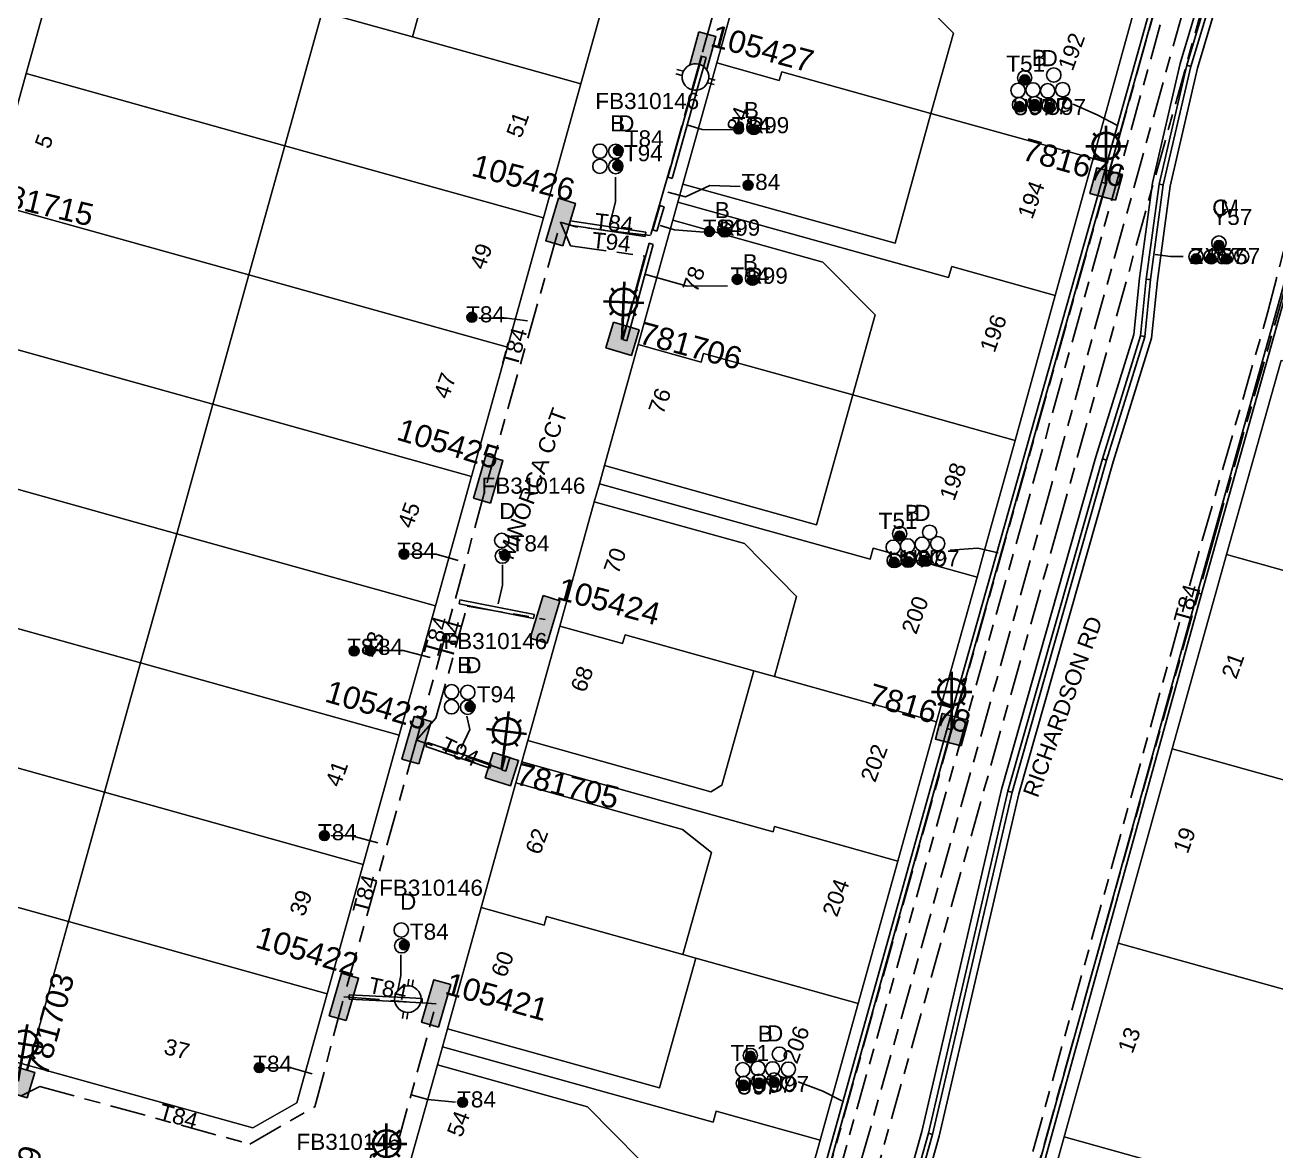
# Model space of a CAD drawing. Header units: metres. Extents: x 289087 to 291245, y 6227587 to 6229773.
# Drawn here: x 290553.4 to 290693.1, y 6228404.5 to 6228530.3 of the extents above; entities that cross this region are included whole.
import ezdxf
from ezdxf.enums import TextEntityAlignment as Align

# ---------------------------------------------------------------- set-up
doc = ezdxf.new("R2010")
doc.units = ezdxf.units.M
doc.linetypes.add('Cable Exist UG', pattern=[8.2, 4, -1.2, 1.8, -1.2])
for name, color, linetype in [('_User Ducts Config', 7, 'Continuous'), ('Duct_SP_EXT', 7, 'Continuous'), ('Equip_LV_EXT', 7, 'Continuous'), ('Equip_SP_SL_EXT', 7, 'Continuous'), ('Mains_HV_EXT', 7, 'Continuous'), ('Mains_LV_EXT', 7, 'Continuous'), ('Mains_LV_SL_EXT', 7, 'Continuous'), ('SupportsUG_SP_LV_EXT', 7, 'Continuous'), ('SupportsUG_SP_LV_SL_EXT', 7, 'Continuous')]:
    doc.layers.add(name, color=color, linetype=linetype)
doc.layers.add('Cadastre Land Parcels_SP_EXT', color=9, linetype='Continuous', lineweight=5)
doc.layers.add('Cadastre Roads_SP_EXT', color=9, linetype='Continuous', lineweight=5)
doc.styles.add('COLUMN_LABEL', font='arial.ttf')
doc.styles.add('iecARIAL', font='arial.ttf', dxfattribs={"height": 2})
doc.styles.add('POLE_LABEL', font='arial.ttf')
doc.styles.get("Standard").update_dxf_attribs({"font": 'arial.ttf'})
doc.linetypes.add('Cable E UG', pattern='A,6,-0.5,["E",Standard,S=1.7,R=0,X=0.5,Y=-1],-2.9', length=9.4)
doc.linetypes.add('Cable P UG', pattern='A,6,-0.5,["P",Standard,S=1.7,R=0,X=0.5,Y=-1],-2.9', length=9.4)

# ---------------------------------------------------------------- blocks, each defined once
blk = doc.blocks.new('COLUMN_EXT')
blk.add_hatch(color=256).paths.add_polyline_path([(-1.49, 1.48), (-1.49, -1.49), (1.48, -1.49), (1.48, 1.48)])
blk.add_lwpolyline([(-1.49, -1.49), (1.48, -1.49), (1.48, 1.48), (-1.49, 1.48)], close=True)
for tag, height, style, flags, p in [('ASSET_NUM', 2.5, 'COLUMN_LABEL', 8, (2, 2)), ('STRUCTURE_PLANT_NUMBER', 0.2, 'POLE_LABEL', 9, (1.81, 0.03)), ('STREET_CODE', 0.2, 'COLUMN_LABEL', 9, (1.81, -0.2))]:
    blk.add_attdef(tag, text='', height=height, dxfattribs=dict(style=style, flags=flags)).set_placement(p, align=Align.MIDDLE_LEFT)
at = {"flags": 9}
for tag, p in [('COLUMN_TYPE', (1.81, -0.4)), ('OWNED_BY', (1.81, -0.6)), ('STATE', (1.81, -0.8)), ('USAGE', (1.81, -1)), ('LEGEND', (1.81, -1.2)), ('LOCATION', (1.81, -1.4)), ('STREETNAME', (1.81, -1.6)), ('SUBURB', (1.81, -1.8)), ('NOTES', (1.81, -2))]:
    blk.add_attdef(tag, text='', height=0.2, dxfattribs=at).set_placement(p, align=Align.MIDDLE_LEFT)
at = {"flags": 1}
blk.add_attdef('Z', (1.81, -2.35), '', height=0.2, dxfattribs=at)
blk = doc.blocks.new('PILLAR_EXT')
blk.add_hatch(color=256).paths.add_polyline_path([(-2.475, 0.99), (-2.475, -0.99), (2.475, -0.99), (2.475, 0.99)])
blk.add_lwpolyline([(-2.475, -0.99), (2.475, -0.99), (2.475, 0.99), (-2.475, 0.99)], close=True)
at = {"style": 'iecARIAL', "flags": 8}
blk.add_attdef('ASSET_NUM', (1.5, 3.5), '', height=2.5, dxfattribs=at)
for tag, p, flags in [('OWNED_BY', (0, -0.2), 9), ('STATE', (0, -0.4), 9), ('SUPPORT_TYPE', (0, -0.6), 9), ('USAGE', (0, -0.8), 9), ('LEGEND', (0, -1), 9), ('LOCATION', (0, -1.2), 9), ('NOTES', (0, -1.4), 9), ('STREETNAME', (0, -1.8), 9), ('SUBURB', (0, -2), 1), ('PARENT', (0, -1.6), 9)]:
    blk.add_attdef(tag, p, '', height=0.2, dxfattribs=dict(flags=flags))
blk = doc.blocks.new('DUCT_EXT')
blk.add_circle((0, 0.8), 0.8)
at = {"flags": 1}
blk.add_attdef('Z', (0, 0), '', height=0.2, dxfattribs=at)
at = {"flags": 9}
for tag, p in [('DUCT_CODE', (0, 0)), ('XSECT_TYPE', (0, -0.2)), ('STATE', (0, -0.6)), ('FB_REFERENCE', (0, -0.4)), ('NOTES', (0, -0.8))]:
    blk.add_attdef(tag, text='', height=0.2, dxfattribs=at).set_placement(p, align=Align.MIDDLE_LEFT)
blk = doc.blocks.new('SL_LANTERN_EXT')
at = {"lineweight": 40}
for p, q in [((-1.46, 5.68), (-1.06, 5.28)), ((0, 1.97), (0, 6.47)), ((1.46, 5.68), (1.06, 5.28)), ((-2.25, 4.22), (2.25, 4.22)), ((-1.46, 2.76), (-1.06, 3.16)), ((1.46, 2.76), (1.06, 3.16)), ((0, 0), (0, 2.72))]:
    blk.add_line(p, q, dxfattribs=at)
blk.add_circle((0, 4.22), 1.5, dxfattribs=at)
at = {"style": 'iecARIAL', "flags": 9}
blk.add_attdef('ASSET_NUM', (1.5, 1.5), '', height=2.5, dxfattribs=at)
for tag, p, height, flags in [('CONSTRUCTED_VOLTAGE', (0.98, -0.65), 0.2, 9), ('CONTROL_TYPE', (0.98, -0.85), 0.2, 9), ('LANTERN_PURPOSE', (0.98, -1.05), 0.2, 9), ('LANTERN_TYPE', (0.98, -1.25), 0.2, 9), ('NO_PHASES', (0.98, -1.45), 0.2, 9), ('LNUMBER', (2.18, -3.25), 2.5, 8), ('OPERATING_VOLTAGE', (0.98, -1.65), 0.2, 9), ('ORIENTATION', (0.98, -1.85), 0.2, 9), ('OWNED_BY', (0.98, -2.05), 0.2, 9), ('STATE', (0.98, -2.25), 0.2, 9), ('USAGE', (0.98, -2.45), 0.2, 9), ('CEXIST', (0.98, -2.65), 0.2, 9), ('CNEW', (0.98, -2.85), 0.2, 9), ('CNUMBER', (0.98, -3.05), 0.2, 9), ('CREMOVE', (0.98, -3.25), 0.2, 9), ('CREPLACE', (0.98, -3.45), 0.2, 9), ('LKINGHEIGHT', (0.98, -3.65), 0.2, 9), ('LBRACKET', (0.98, -3.85), 0.2, 9), ('LBRACKETVOCAB', (0.98, -4.05), 0.2, 9), ('LCATEGORY', (0.98, -4.25), 0.2, 9), ('LCHARGE1', (0.98, -4.45), 0.2, 9), ('LCHARGE1PERCENT', (0.98, -4.65), 0.2, 9), ('LCHARGE2', (0.98, -4.85), 0.2, 9), ('LCHARGE2PERCENT', (0.98, -5.05), 0.2, 9), ('LCHARGE3', (0.98, -5.25), 0.2, 9), ('LCHARGE3PERCENT', (0.98, -5.45), 0.2, 9), ('LEXIST', (0.98, -5.65), 0.2, 9), ('LLAMP', (0.98, -5.85), 0.2, 9), ('LLAMPVOCAB', (0.98, -6.05), 0.2, 9), ('LMAST', (0.98, -6.25), 0.2, 9), ('LMASTVOCAB', (0.98, -6.45), 0.2, 9), ('LNEW', (0.98, -6.65), 0.2, 9), ('LANTNUMBER', (0.98, -6.85), 0.2, 9), ('LOUTREACH', (0.98, -7.25), 0.2, 9), ('LOUTREACHVOCAB', (0.98, -7.45), 0.2, 9), ('LRATECODE', (0.98, -7.65), 0.2, 9), ('LREMOVE', (0.98, -7.85), 0.2, 9), ('LREPLACE', (0.98, -8.05), 0.2, 9), ('LTYPE', (0.98, -8.25), 0.2, 9), ('LTYPEVOCAB', (0.98, -8.45), 0.2, 9), ('STREETNAME', (0.98, -9.25), 0.2, 9), ('SUBURB', (0.98, -9.45), 0.2, 1), ('LEGEND', (0.98, -8.65), 0.2, 9), ('LOCATION', (0.98, -8.85), 0.2, 9), ('NOTES', (0.98, -9.05), 0.2, 9)]:
    blk.add_attdef(tag, p, '', height=height, dxfattribs=dict(flags=flags))
blk = doc.blocks.new('LV_UG_LINKS_OPEN_EXT')
for p, q in [((-0.25, 1.47), (-0.25, 2.22)), ((0.25, 1.47), (0.25, 2.22)), ((-0.25, -1.47), (-0.25, -2.22)), ((0.25, -1.47), (0.25, -2.22))]:
    blk.add_line(p, q)
at = {"flags": 9}
for tag, p in [('ACTUAL_STATUS', (0, 0)), ('CONSTRUCTED_VOLTAGE', (0, -0.2)), ('OPERATING_VOLTAGE', (0, -0.6)), ('ORIENTATION', (0, -0.8)), ('STATE', (0, -1)), ('SWITCH_TYPE', (0, -1.2)), ('NO_PHASES', (0, -0.4)), ('USAGE', (0, -1.4)), ('NOTES', (0, -1.6))]:
    blk.add_attdef(tag, text='', height=0.2, dxfattribs=at).set_placement(p, align=Align.MIDDLE_LEFT)
at = {"flags": 1}
blk.add_attdef('Z', (0, 0), '', height=0.2, dxfattribs=at)
blk.add_wipeout([(-0.25, 1.47), (-0.43, 1.43), (-0.61, 1.36), (-0.77, 1.28), (-0.93, 1.17), (-1.07, 1.05), (-1.19, 0.9), (-1.29, 0.75), (-1.38, 0.58), (-1.44, 0.4), (-1.48, 0.22), (-1.49, 0.03), (-1.49, -0.16), (-1.45, -0.34), (-1.4, -0.52), (-1.32, -0.69), (-1.23, -0.85), (-1.11, -1), (-0.98, -1.13), (-0.83, -1.24), (-0.66, -1.34), (-0.49, -1.41), (-0.31, -1.46), (-0.13, -1.49), (0.06, -1.49), (0.25, -1.47), (0.43, -1.43), (0.61, -1.36), (0.77, -1.28), (0.93, -1.17), (1.07, -1.05), (1.19, -0.9), (1.29, -0.75), (1.38, -0.58), (1.44, -0.4), (1.48, -0.22), (1.49, -0.03), (1.49, 0.16), (1.45, 0.34), (1.4, 0.52), (1.32, 0.69), (1.23, 0.85), (1.11, 1), (0.98, 1.13), (0.83, 1.24), (0.66, 1.34), (0.49, 1.41), (0.31, 1.46), (0.13, 1.49), (-0.06, 1.49)])
blk.add_lwpolyline([(0, -1.49, 1), (0, 1.49, 1)], format="xyb", close=True)
blk = doc.blocks.new('CABLE_LARGE_EXT')
h = blk.add_hatch(color=256)
edge = h.paths.add_edge_path()
edge.add_arc((0, 0.55), 0.55, 0, 360)
blk.add_circle((0, 0.55), 0.55)
at = {"flags": 1}
blk.add_attdef('Z', (0, 0), '', height=0.2, dxfattribs=at)
at = {"flags": 9}
for tag, p in [('COND_CODE', (0, 0)), ('STATE', (0, -0.4)), ('XSECT_SIZE', (0, -0.6)), ('FB_REFERENCE', (0, -0.2)), ('NOTES', (0, -0.8))]:
    blk.add_attdef(tag, text='', height=0.2, dxfattribs=at).set_placement(p, align=Align.MIDDLE_LEFT)

msp = doc.modelspace()

# ---------------------------------------------------------------- linework, layer by layer
at = {"layer": '_User Ducts Config'}
for points in [[(290670.48, 6228521.46), (290673.21, 6228520.22), (290675.34, 6228519.11)], [(290632.41, 6228518.58), (290629.04, 6228518.63), (290627.44, 6228519.1)], [(290619.35, 6228513.27), (290619.34, 6228510.54), (290618.68, 6228507.91)], [(290633.29, 6228512.25), (290629.87, 6228512.37), (290627.16, 6228511.1), (290625.19, 6228511.62)], [(290629.26, 6228507.14), (290625.94, 6228507.39), (290624.33, 6228507.89)], [(290682.74, 6228504.44), (290681.34, 6228504.44), (290679.64, 6228504.66)], [(290631.85, 6228501.16), (290627.35, 6228501.1), (290622.72, 6228502.43)], [(290604.08, 6228497.54), (290607.21, 6228497.53), (290609.51, 6228497.24)], [(290596.43, 6228471.15), (290599.31, 6228471.17), (290601.76, 6228470.47)], [(290656.74, 6228471.62), (290659.83, 6228471.85), (290662.11, 6228471.3)], [(290606.71, 6228469.96), (290606.71, 6228467.7), (290606.24, 6228465.62)], [(290592.63, 6228460.4), (290595.61, 6228460.42), (290598.66, 6228459.62)], [(290602.74, 6228453.07), (290603.06, 6228451.58), (290602.05, 6228449.46)], [(290587.58, 6228439.71), (290589.75, 6228439.73), (290592.8, 6228438.91)], [(290595.38, 6228426.4), (290595.36, 6228424.1), (290594.95, 6228422.04)], [(290580.24, 6228413.76), (290583.1, 6228413.76), (290585.46, 6228413.1)], [(290639.75, 6228412.21), (290642.5, 6228411.17), (290644.63, 6228410.1)], [(290601.49, 6228409.95), (290598.38, 6228410.23), (290596.51, 6228410.75)]]:
    msp.add_lwpolyline(points, dxfattribs=at)
at = {"layer": 'Cadastre Land Parcels_SP_EXT', "linetype": 'Continuous'}
for points in [[(290605.02, 6228558.98), (290589.28, 6228562.84), (290581.07, 6228533.31), (290586.58, 6228531.77), (290596.66, 6228528.97), (290605.02, 6228558.98)], [(290622.79, 6228550.01), (290621.65, 6228553.01), (290619.52, 6228555.42), (290605.02, 6228558.98), (290596.66, 6228528.97), (290615.48, 6228523.73), (290622.79, 6228550.01)], [(290635.08, 6228541.96), (290634.52, 6228539.93), (290651.27, 6228535.26), (290657.11, 6228529.37), (290654.57, 6228520.4), (290672.7, 6228515.36), (290677.19, 6228531.55), (290665.68, 6228534.78), (290665.32, 6228533.52), (290635.08, 6228541.96)], [(290586.58, 6228531.77), (290581.07, 6228533.31), (290557.69, 6228539.83), (290553.52, 6228524.86), (290582.41, 6228516.8), (290586.58, 6228531.77)], [(290657.11, 6228529.37), (290651.27, 6228535.26), (290634.52, 6228539.93), (290630.65, 6228526.05), (290637.64, 6228524.08), (290637.91, 6228525.05), (290654.57, 6228520.4), (290657.11, 6228529.37)], [(290615.48, 6228523.73), (290596.66, 6228528.97), (290586.58, 6228531.77), (290582.41, 6228516.8), (290611.3, 6228508.76), (290615.48, 6228523.73)], [(290630.65, 6228526.05), (290626.87, 6228512.52), (290650.57, 6228505.92), (290654.57, 6228520.4), (290637.91, 6228525.05), (290637.64, 6228524.08), (290630.65, 6228526.05)], [(290582.41, 6228516.8), (290553.52, 6228524.86), (290549.49, 6228510.41), (290578.39, 6228502.36), (290582.41, 6228516.8)], [(290672.7, 6228515.36), (290654.57, 6228520.4), (290650.57, 6228505.92), (290626.87, 6228512.52), (290626.31, 6228510.5), (290656.56, 6228502.07), (290656.9, 6228503.32), (290668.47, 6228500.08), (290672.7, 6228515.36)], [(290611.3, 6228508.76), (290582.41, 6228516.8), (290578.39, 6228502.36), (290607.27, 6228494.31), (290611.3, 6228508.76)], [(290578.39, 6228502.36), (290549.49, 6228510.41), (290545.46, 6228495.96), (290574.36, 6228487.91), (290578.39, 6228502.36)], [(290626.31, 6228510.5), (290625.74, 6228508.48), (290642.51, 6228503.8), (290648.34, 6228497.91), (290645.85, 6228488.95), (290663.98, 6228483.88), (290668.47, 6228500.08), (290656.9, 6228503.32), (290656.56, 6228502.07), (290626.31, 6228510.5)], [(290648.34, 6228497.91), (290642.51, 6228503.8), (290625.74, 6228508.48), (290621.88, 6228494.59), (290628.91, 6228492.63), (290629.18, 6228493.6), (290645.85, 6228488.95), (290648.34, 6228497.91)], [(290607.27, 6228494.31), (290578.39, 6228502.36), (290574.36, 6228487.91), (290603.25, 6228479.86), (290607.27, 6228494.31)], [(290574.36, 6228487.91), (290545.46, 6228495.96), (290541.44, 6228481.51), (290570.33, 6228473.45), (290574.36, 6228487.91)], [(290621.88, 6228494.59), (290618.11, 6228481.06), (290641.81, 6228474.45), (290645.85, 6228488.95), (290629.18, 6228493.6), (290628.91, 6228492.63), (290621.88, 6228494.59)], [(290693.69, 6228492.8), (290687.61, 6228471.14), (290711.71, 6228464.37), (290716.55, 6228481.67), (290719.07, 6228483.08), (290741.18, 6228476.88), (290741.85, 6228479.28), (290693.69, 6228492.8)], [(290603.25, 6228479.86), (290574.36, 6228487.91), (290570.33, 6228473.45), (290599.23, 6228465.41), (290603.25, 6228479.86)], [(290663.98, 6228483.88), (290645.85, 6228488.95), (290641.81, 6228474.45), (290618.11, 6228481.06), (290617.54, 6228479.03), (290647.79, 6228470.6), (290648.14, 6228471.85), (290659.73, 6228468.6), (290660.34, 6228470.79), (290661.14, 6228473.64), (290663.98, 6228483.88)], [(290570.33, 6228473.45), (290541.44, 6228481.51), (290537.41, 6228467.06), (290566.3, 6228459.01), (290570.33, 6228473.45)], [(290617.54, 6228479.03), (290616.98, 6228477.01), (290633.74, 6228472.34), (290639.57, 6228466.44), (290637.09, 6228457.49), (290655.22, 6228452.42), (290659.73, 6228468.6), (290648.14, 6228471.85), (290647.79, 6228470.6), (290617.54, 6228479.03)], [(290639.57, 6228466.44), (290633.74, 6228472.34), (290616.98, 6228477.01), (290613.11, 6228463.14), (290620.14, 6228461.18), (290620.41, 6228462.14), (290634.79, 6228458.12), (290637.09, 6228457.49), (290639.57, 6228466.44)], [(290599.23, 6228465.41), (290570.33, 6228473.45), (290566.3, 6228459.01), (290595.19, 6228450.96), (290599.23, 6228465.41)], [(290730.37, 6228438.36), (290708.22, 6228444.57), (290706.83, 6228447.03), (290711.71, 6228464.37), (290687.61, 6228471.14), (290686.33, 6228466.59), (290681.54, 6228449.41), (290729.7, 6228435.96), (290730.37, 6228438.36)], [(290566.3, 6228459.01), (290537.41, 6228467.06), (290533.38, 6228452.61), (290562.28, 6228444.56), (290566.3, 6228459.01)], [(290613.11, 6228463.14), (290609.54, 6228450.33), (290629.98, 6228444.63), (290631.24, 6228445.34), (290634.79, 6228458.12), (290620.41, 6228462.14), (290620.14, 6228461.18), (290613.11, 6228463.14)], [(290595.19, 6228450.96), (290566.3, 6228459.01), (290562.28, 6228444.56), (290591.17, 6228436.51), (290595.19, 6228450.96)], [(290655.22, 6228452.42), (290637.09, 6228457.49), (290634.79, 6228458.12), (290631.24, 6228445.34), (290629.98, 6228444.63), (290609.54, 6228450.33), (290608.88, 6228447.97), (290636.94, 6228440.13), (290637.1, 6228440.72), (290650.87, 6228436.88), (290655.22, 6228452.42)], [(290562.28, 6228444.56), (290533.38, 6228452.61), (290529.36, 6228438.16), (290558.24, 6228430.11), (290562.28, 6228444.56)], [(290681.54, 6228449.41), (290675.5, 6228427.72), (290699.54, 6228421.01), (290704.4, 6228438.34), (290706.87, 6228439.73), (290729.02, 6228433.55), (290729.7, 6228435.96), (290681.54, 6228449.41)], [(290608.88, 6228447.97), (290608.22, 6228445.61), (290626.83, 6228440.41), (290630.08, 6228437.85), (290626.88, 6228426.42), (290628.31, 6228426.02), (290646.44, 6228420.95), (290650.87, 6228436.88), (290637.1, 6228440.72), (290636.94, 6228440.13), (290608.88, 6228447.97)], [(290591.17, 6228436.51), (290562.28, 6228444.56), (290558.24, 6228430.11), (290587.14, 6228422.05), (290591.17, 6228436.51)], [(290630.08, 6228437.85), (290626.83, 6228440.41), (290608.22, 6228445.61), (290604.35, 6228431.67), (290611.37, 6228429.71), (290611.64, 6228430.67), (290626.88, 6228426.42), (290630.08, 6228437.85)], [(290558.24, 6228430.11), (290529.36, 6228438.16), (290525.95, 6228425.95), (290528.73, 6228421.03), (290553.77, 6228414.05), (290558.24, 6228430.11)], [(290604.35, 6228431.67), (290600.57, 6228418.13), (290624.27, 6228411.54), (290628.31, 6228426.02), (290626.88, 6228426.42), (290611.64, 6228430.67), (290611.37, 6228429.71), (290604.35, 6228431.67)], [(290583.74, 6228409.85), (290587.14, 6228422.05), (290558.24, 6228430.11), (290553.77, 6228414.05), (290578.82, 6228407.07), (290583.74, 6228409.85)], [(290718.22, 6228395.04), (290696.06, 6228401.22), (290694.67, 6228403.69), (290699.54, 6228421.01), (290675.5, 6228427.72), (290669.45, 6228406.05), (290717.54, 6228392.63), (290718.22, 6228395.04)], [(290646.44, 6228420.95), (290628.31, 6228426.02), (290624.27, 6228411.54), (290600.57, 6228418.13), (290600.01, 6228416.12), (290630.25, 6228407.69), (290630.6, 6228408.94), (290642.19, 6228405.69), (290646.44, 6228420.95)], [(290600.01, 6228416.12), (290599.45, 6228414.1), (290616.2, 6228409.42), (290622.04, 6228403.53), (290619.54, 6228394.57), (290637.67, 6228389.5), (290642.19, 6228405.69), (290630.6, 6228408.94), (290630.25, 6228407.69), (290600.01, 6228416.12)], [(290622.04, 6228403.53), (290616.2, 6228409.42), (290599.45, 6228414.1), (290595.57, 6228400.21), (290602.61, 6228398.25), (290602.87, 6228399.21), (290619.54, 6228394.57), (290622.04, 6228403.53)], [(290669.45, 6228406.05), (290663.43, 6228384.43), (290687.4, 6228377.71), (290692.25, 6228395.01), (290694.71, 6228396.4), (290716.87, 6228390.22), (290717.54, 6228392.63), (290669.45, 6228406.05)]]:
    msp.add_lwpolyline(points, close=True, dxfattribs=at)
at = {"layer": 'Cadastre Roads_SP_EXT', "linetype": 'Continuous'}
msp.add_lwpolyline([(290525.95, 6228425.95), (290529.36, 6228438.16), (290533.38, 6228452.61), (290537.41, 6228467.06), (290541.44, 6228481.51), (290545.46, 6228495.96), (290549.49, 6228510.41), (290553.52, 6228524.86), (290557.69, 6228539.83), (290564.63, 6228564.76), (290569.57, 6228567.66), (290548.2, 6228572.9), (290550.26, 6228570.54), (290550.82, 6228567.45), (290512.56, 6228430.15), (290510.49, 6228427.8), (290507.51, 6228426.89), (290528.73, 6228421.03), (290525.95, 6228425.95)], close=True, dxfattribs=at)
for points in [[(290622.79, 6228550.01), (290615.48, 6228523.73), (290611.3, 6228508.76), (290607.27, 6228494.31), (290603.25, 6228479.86), (290599.23, 6228465.41), (290595.19, 6228450.96), (290591.17, 6228436.51), (290587.14, 6228422.05), (290583.74, 6228409.85), (290578.82, 6228407.07), (290553.77, 6228414.05), (290528.73, 6228421.03)], [(290595.57, 6228400.21), (290599.45, 6228414.1), (290599.45, 6228414.1), (290600.01, 6228416.12), (290600.57, 6228418.13), (290604.35, 6228431.67), (290608.22, 6228445.61), (290608.88, 6228447.97), (290609.54, 6228450.33), (290613.11, 6228463.14), (290616.98, 6228477.01), (290617.54, 6228479.03), (290618.11, 6228481.06), (290621.88, 6228494.59), (290625.74, 6228508.48), (290626.31, 6228510.5), (290626.87, 6228512.52), (290630.65, 6228526.05), (290634.52, 6228539.93)], [(290677.19, 6228531.55), (290672.7, 6228515.36), (290668.47, 6228500.08), (290663.98, 6228483.88), (290661.14, 6228473.64), (290660.34, 6228470.79), (290659.73, 6228468.6), (290655.22, 6228452.42), (290650.87, 6228436.88), (290646.44, 6228420.95), (290642.19, 6228405.69), (290637.67, 6228389.5)], [(290663.43, 6228384.43), (290669.45, 6228406.05), (290675.5, 6228427.72), (290681.54, 6228449.41), (290686.33, 6228466.59), (290687.61, 6228471.14), (290693.69, 6228492.8)]]:
    msp.add_lwpolyline(points, dxfattribs=at)
at = {"layer": 'Duct_SP_EXT'}
for p, q in [((290683.17, 6228525.8), (290691.37, 6228553.31)), ((290683.63, 6228525.67), (290691.83, 6228553.17)), ((290673.64, 6228512.71), (290683.69, 6228548.54)), ((290674.11, 6228512.58), (290684.15, 6228548.41)), ((290680.06, 6228512.52), (290683.17, 6228525.8)), ((290680.54, 6228512.44), (290683.63, 6228525.67)), ((290683.17, 6228525.8), (290683.4, 6228525.74)), ((290683.63, 6228525.67), (290683.4, 6228525.74)), ((290625.2, 6228513.28), (290625.44, 6228513.22)), ((290625.67, 6228513.15), (290625.44, 6228513.22)), ((290656.39, 6228451.67), (290673.64, 6228512.71)), ((290656.85, 6228451.54), (290674.11, 6228512.58)), ((290673.64, 6228512.71), (290673.88, 6228512.64)), ((290673.64, 6228512.71), (290673.88, 6228512.64)), ((290674.11, 6228512.58), (290673.88, 6228512.64)), ((290674.11, 6228512.58), (290673.88, 6228512.64)), ((290678.64, 6228501.9), (290680.06, 6228512.52)), ((290679.12, 6228501.84), (290680.54, 6228512.44)), ((290680.06, 6228512.52), (290680.3, 6228512.48)), ((290680.54, 6228512.44), (290680.3, 6228512.48)), ((290623.52, 6228507.39), (290624.31, 6228510.11)), ((290623.98, 6228507.26), (290624.77, 6228509.98)), ((290624.31, 6228510.11), (290624.54, 6228510.05)), ((290624.77, 6228509.98), (290624.54, 6228510.05)), ((290614.23, 6228507.92), (290614.26, 6228508.16)), ((290614.23, 6228507.92), (290622.67, 6228506.66)), ((290614.3, 6228508.4), (290614.26, 6228508.16)), ((290614.3, 6228508.4), (290622.74, 6228507.13)), ((290695.9, 6228508.09), (290684.36, 6228466.85)), ((290696.36, 6228507.94), (290684.82, 6228466.72)), ((290622.67, 6228506.66), (290622.71, 6228506.89)), ((290622.74, 6228507.13), (290622.71, 6228506.89)), ((290623.52, 6228507.39), (290623.75, 6228507.32)), ((290623.98, 6228507.26), (290623.75, 6228507.32)), ((290620.15, 6228495.14), (290623.09, 6228505.91)), ((290620.62, 6228495.01), (290623.56, 6228505.78)), ((290623.09, 6228505.91), (290623.32, 6228505.85)), ((290623.56, 6228505.78), (290623.32, 6228505.85)), ((290678, 6228495.56), (290678.64, 6228501.9)), ((290678.48, 6228495.46), (290679.12, 6228501.84)), ((290678.64, 6228501.9), (290678.88, 6228501.87)), ((290679.12, 6228501.84), (290678.88, 6228501.87)), ((290620.15, 6228495.14), (290620.38, 6228495.08)), ((290620.62, 6228495.01), (290620.38, 6228495.08)), ((290673.73, 6228481.82), (290678, 6228495.56)), ((290674.19, 6228481.68), (290678.48, 6228495.46)), ((290678, 6228495.56), (290678.24, 6228495.51)), ((290678.48, 6228495.46), (290678.24, 6228495.51)), ((290663.19, 6228444.68), (290673.73, 6228481.82)), ((290663.66, 6228444.56), (290674.19, 6228481.68)), ((290673.73, 6228481.82), (290673.96, 6228481.75)), ((290674.19, 6228481.68), (290673.96, 6228481.75)), ((290601.87, 6228465.61), (290601.92, 6228465.84)), ((290610.18, 6228463.97), (290601.87, 6228465.61)), ((290601.96, 6228466.08), (290601.92, 6228465.84)), ((290610.28, 6228464.44), (290601.96, 6228466.08)), ((290684.36, 6228466.85), (290661.54, 6228384.51)), ((290684.82, 6228466.72), (290662, 6228384.38)), ((290684.36, 6228466.85), (290684.59, 6228466.79)), ((290684.82, 6228466.72), (290684.59, 6228466.79)), ((290610.18, 6228463.97), (290610.23, 6228464.21)), ((290610.28, 6228464.44), (290610.23, 6228464.21)), ((290639.56, 6228391.38), (290656.39, 6228451.67)), ((290640.03, 6228391.25), (290656.85, 6228451.54)), ((290656.39, 6228451.67), (290656.62, 6228451.6)), ((290656.39, 6228451.67), (290656.62, 6228451.6)), ((290656.85, 6228451.54), (290656.62, 6228451.6)), ((290656.85, 6228451.54), (290656.62, 6228451.6)), ((290598.33, 6228450.13), (290598.25, 6228449.9)), ((290598.33, 6228450.13), (290605.45, 6228447.71)), ((290598.17, 6228449.67), (290598.25, 6228449.9)), ((290598.17, 6228449.67), (290605.29, 6228447.26)), ((290605.29, 6228447.26), (290605.37, 6228447.48)), ((290605.45, 6228447.71), (290605.37, 6228447.48)), ((290606.64, 6228447.05), (290607.07, 6228448.58)), ((290607.07, 6228448.58), (290607.3, 6228448.52)), ((290607.1, 6228446.92), (290607.53, 6228448.45)), ((290607.53, 6228448.45), (290607.3, 6228448.52)), ((290606.64, 6228447.05), (290606.87, 6228446.98)), ((290607.1, 6228446.92), (290606.87, 6228446.98)), ((290654.3, 6228406.46), (290663.19, 6228444.68)), ((290654.76, 6228406.34), (290663.66, 6228444.56)), ((290663.19, 6228444.68), (290663.42, 6228444.62)), ((290663.66, 6228444.56), (290663.42, 6228444.62)), ((290589.58, 6228421.44), (290589.59, 6228421.68)), ((290589.6, 6228421.92), (290589.59, 6228421.68)), ((290638.79, 6228350.89), (290654.3, 6228406.46)), ((290639.26, 6228350.76), (290654.76, 6228406.34)), ((290654.3, 6228406.46), (290654.53, 6228406.4)), ((290654.76, 6228406.34), (290654.53, 6228406.4))]:
    msp.add_line(p, q, dxfattribs=at)
at = {"layer": 'Mains_HV_EXT', "linetype": 'Cable Exist UG'}
msp.add_lwpolyline([(290704.69, 6228300.34), (290691.14, 6228303.23), (290683.8, 6228304.64), (290683.8, 6228304.64, -0.025068), (290669.05, 6228307.9), (290669.05, 6228307.9), (290655.46, 6228311.83), (290655.46, 6228311.83, -0.231803), (290645.19, 6228323.85), (290645.19, 6228323.85), (290644.56, 6228327.93), (290644.56, 6228327.93), (290661.58, 6228388.61), (290684.88, 6228472.69), (290691.72, 6228496.48), (290692.22, 6228498.24), (290692.22, 6228498.24), (290694.78, 6228508.09), (290697.68, 6228516.39), (290700.96, 6228527.49), (290727.85, 6228623.94)], format="xyb", dxfattribs=at)
at = {"layer": 'Mains_HV_EXT', "linetype": 'Cable P UG'}
msp.add_lwpolyline([(290692.56, 6228552.96), (290684.36, 6228525.48), (290681.29, 6228512.3), (290679.88, 6228501.75), (290679.22, 6228495.31), (290674.92, 6228481.47), (290664.39, 6228444.37), (290655.5, 6228406.15), (290639.99, 6228350.55), (290625.05, 6228298.14), (290620.14, 6228280.18), (290614.9, 6228260.99), (290605.96, 6228231.19), (290597.8, 6228203.35), (290595.19, 6228194.44), (290582.49, 6228148.89), (290566.26, 6228090.72), (290564.55, 6228084.24), (290563.45, 6228080.28)], dxfattribs=at)
at = {"layer": 'Mains_LV_EXT', "linetype": 'Cable Exist UG'}
msp.add_lwpolyline([(290699.96, 6228605.12), (290699.08, 6228602.03), (290699.08, 6228602.03), (290688.83, 6228565.07), (290690.28, 6228562.84), (290690.28, 6228562.84), (290685.5, 6228545.47), (290705.28, 6228539.99), (290705.28, 6228539.99), (290686.47, 6228473.97), (290685.98, 6228472.21), (290685.98, 6228472.21), (290652.05, 6228351.02), (290649.8, 6228350.49), (290643.38, 6228328.08), (290644.12, 6228324.07), (290644.12, 6228324.07, 0.268073), (290655.94, 6228310.96), (290655.94, 6228310.96), (290664.94, 6228307.66), (290669.36, 6228308.56)], format="xyb", dxfattribs=at)
for points in [[(290605.1, 6228479.5), (290613.21, 6228508.27)], [(290613.21, 6228508.27), (290614.33, 6228505.61), (290622.61, 6228504.46), (290622.61, 6228504.46), (290620.13, 6228495.22)], [(290597.13, 6228450.38), (290605.1, 6228479.5)], [(290597.13, 6228450.38), (290599.28, 6228452.83), (290599.28, 6228452.83), (290602.78, 6228465.36), (290611.48, 6228463.88)], [(290606.66, 6228447.15), (290597.13, 6228450.38)], [(290514.88, 6228448.81), (290516.22, 6228446.64), (290522.4, 6228444.82), (290523.43, 6228448.13), (290527.14, 6228446.87), (290527.14, 6228446.87), (290523.18, 6228432.57), (290521.74, 6228427.26), (290523.01, 6228424.35), (290524.51, 6228421.01), (290525.9, 6228418.52), (290552.95, 6228410.63), (290555.03, 6228411.7), (290578.49, 6228405.26), (290578.49, 6228405.26), (290585.76, 6228409.42), (290589.01, 6228421.7)]]:
    msp.add_lwpolyline(points, dxfattribs=at)
at = {"layer": 'Mains_LV_SL_EXT', "linetype": 'Cable Exist UG'}
for points in [[(290687.44, 6228560.18), (290674.15, 6228512.54)], [(290674.15, 6228512.54), (290656.92, 6228451.58)], [(290656.92, 6228451.58), (290640.12, 6228391.37)]]:
    msp.add_lwpolyline(points, dxfattribs=at)

# ---------------------------------------------------------------- block references
at = {"layer": '_User Ducts Config'}
for name, p, rotation in [('DUCT_EXT', (290665.06, 6228523.59), 0.0565491730201728), ('DUCT_EXT', (290668.3, 6228523.9), 0.0565491730201728), ('DUCT_EXT', (290664.31, 6228522.18), 0.0565491730201728), ('DUCT_EXT', (290665.98, 6228522.24), 0.0565491730201728), ('DUCT_EXT', (290667.62, 6228522.14), 0.0565491730201728), ('DUCT_EXT', (290669.3, 6228522.26), 0.0565491730201728), ('DUCT_EXT', (290664.48, 6228520.58), 0.0565491730201728), ('DUCT_EXT', (290666.17, 6228520.7), 0.0565491730201728), ('DUCT_EXT', (290667.8, 6228520.5), 0.0565491730201728), ('DUCT_EXT', (290669.51, 6228520.63), 0.0565491730201728), ('DUCT_EXT', (290618.41, 6228516.19), 89.76050565541715), ('DUCT_EXT', (290620.17, 6228516.16), 89.76050565541715), ('DUCT_EXT', (290618.4, 6228514.5), 89.76050565541715), ('DUCT_EXT', (290620.16, 6228514.47), 89.76050565541715), ('DUCT_EXT', (290686.75, 6228505.12), 0.3337622830224521), ('CABLE_LARGE_EXT', (290686.75, 6228505.12), 0.3337622830224521), ('DUCT_EXT', (290684.19, 6228503.61), 0.3337622830224521), ('CABLE_LARGE_EXT', (290684.2, 6228503.61), 0.3337622830224521), ('DUCT_EXT', (290685.89, 6228503.61), 0.3337622830224521), ('CABLE_LARGE_EXT', (290685.9, 6228503.61), 0.3337622830224521), ('DUCT_EXT', (290687.59, 6228503.61), 0.3337622830224521), ('CABLE_LARGE_EXT', (290687.6, 6228503.61), 0.3337622830224521), ('DUCT_EXT', (290689.29, 6228503.61), 0.3337622830224521), ('DUCT_EXT', (290651.09, 6228472.65), 0.0565491730201728), ('DUCT_EXT', (290654.44, 6228472.8), 0.0565491730201728), ('DUCT_EXT', (290607.44, 6228472.74), 92.75117878865849), ('DUCT_EXT', (290650.37, 6228471.14), 0.0565491730201728), ('DUCT_EXT', (290651.97, 6228471.29), 0.0565491730201728), ('DUCT_EXT', (290653.61, 6228471.48), 0.0565491730201728), ('DUCT_EXT', (290655.34, 6228471.54), 0.0565491730201728), ('DUCT_EXT', (290607.5, 6228470.99), 92.75117878865849), ('DUCT_EXT', (290650.48, 6228469.66), 0.0565491730201728), ('DUCT_EXT', (290652.03, 6228469.7), 0.0565491730201728), ('DUCT_EXT', (290653.74, 6228469.83), 0.0565491730201728), ('DUCT_EXT', (290655.45, 6228469.88), 0.0565491730201728), ('DUCT_EXT', (290601.85, 6228455.78), 89.07611080746335), ('DUCT_EXT', (290603.64, 6228455.71), 89.07611080746335), ('DUCT_EXT', (290601.83, 6228454.1), 89.07611080746335), ('DUCT_EXT', (290603.62, 6228454.05), 89.07611080746335), ('DUCT_EXT', (290596.21, 6228429.2), 92.13055668890782), ('DUCT_EXT', (290596.26, 6228427.44), 92.13055668890782), ('DUCT_EXT', (290634.41, 6228414.35), 0.0565491730201728), ('DUCT_EXT', (290637.66, 6228414.5), 0.0565491730201728), ('DUCT_EXT', (290633.56, 6228412.76), 0.0565491730201728), ('DUCT_EXT', (290635.26, 6228412.92), 0.0565491730201728), ('DUCT_EXT', (290636.91, 6228412.86), 0.0565491730201728), ('DUCT_EXT', (290638.66, 6228412.82), 0.0565491730201728), ('DUCT_EXT', (290633.64, 6228411.23), 0.0565491730201728), ('DUCT_EXT', (290635.36, 6228411.46), 0.0565491730201728), ('DUCT_EXT', (290637.06, 6228411.6), 0.0565491730201728), ('DUCT_EXT', (290638.71, 6228411.22), 0.0565491730201728)]:
    msp.add_blockref(name, p, dxfattribs=dict(at, rotation=rotation))
for name, p in [('CABLE_LARGE_EXT', (290665.07, 6228523.62)), ('CABLE_LARGE_EXT', (290664.47, 6228520.63)), ('CABLE_LARGE_EXT', (290666.17, 6228520.75)), ('CABLE_LARGE_EXT', (290667.81, 6228520.53)), ('CABLE_LARGE_EXT', (290633.09, 6228518.12)), ('DUCT_EXT', (290634.8, 6228518.06)), ('CABLE_LARGE_EXT', (290634.8, 6228518.06)), ('CABLE_LARGE_EXT', (290619.67, 6228515.72)), ('CABLE_LARGE_EXT', (290619.61, 6228514.01)), ('CABLE_LARGE_EXT', (290634.16, 6228511.84)), ('CABLE_LARGE_EXT', (290629.84, 6228506.67)), ('DUCT_EXT', (290631.55, 6228506.61)), ('CABLE_LARGE_EXT', (290631.55, 6228506.61)), ('CABLE_LARGE_EXT', (290632.94, 6228501.31)), ('DUCT_EXT', (290634.65, 6228501.22)), ('CABLE_LARGE_EXT', (290634.65, 6228501.22)), ('CABLE_LARGE_EXT', (290603.3, 6228497.09)), ('CABLE_LARGE_EXT', (290651.09, 6228472.65)), ('CABLE_LARGE_EXT', (290595.72, 6228470.62)), ('CABLE_LARGE_EXT', (290606.99, 6228470.49)), ('CABLE_LARGE_EXT', (290650.47, 6228469.72)), ('CABLE_LARGE_EXT', (290652.03, 6228469.78)), ('CABLE_LARGE_EXT', (290653.77, 6228469.92)), ('CABLE_LARGE_EXT', (290590.15, 6228459.8)), ('CABLE_LARGE_EXT', (290591.94, 6228459.82)), ('CABLE_LARGE_EXT', (290603.11, 6228453.59)), ('CABLE_LARGE_EXT', (290586.83, 6228439.17)), ('CABLE_LARGE_EXT', (290595.76, 6228426.96)), ('CABLE_LARGE_EXT', (290634.42, 6228414.42)), ('CABLE_LARGE_EXT', (290579.55, 6228413.24)), ('CABLE_LARGE_EXT', (290635.36, 6228411.53)), ('CABLE_LARGE_EXT', (290637.07, 6228411.64)), ('CABLE_LARGE_EXT', (290633.63, 6228411.29)), ('CABLE_LARGE_EXT', (290602.26, 6228409.37))]:
    msp.add_blockref(name, p, dxfattribs=at)
at = {"layer": 'Equip_SP_SL_EXT'}
for p in [(290674.15, 6228512.54), (290656.9, 6228451.56), (290593.78, 6228401.08)]:
    msp.add_blockref('SL_LANTERN_EXT', p, dxfattribs=at)
for p, rotation in [((290620.08, 6228495.14), 357.5517068733724), ((290606.66, 6228447.17), 353.0100732583155), ((290552.63, 6228412.28), 350.7208878596383)]:
    msp.add_blockref('SL_LANTERN_EXT', p, dxfattribs=dict(at, rotation=rotation))
at = {"layer": 'SupportsUG_SP_LV_EXT'}
ref = msp.add_blockref('PILLAR_EXT', (290628.96, 6228526.87), dxfattribs=dict(at, rotation=254.6959069725171))
ref.add_attrib('ASSET_NUM', '105427', dxfattribs={"layer": '0', "height": 2.5, "rotation": 345.052, "style": 'iecARIAL'}).set_placement((290630.46, 6228530.37), align=Align.TOP_LEFT)
ref = msp.add_blockref('PILLAR_EXT', (290613.21, 6228508.27), dxfattribs=dict(at, rotation=73.40358707545987))
ref.add_attrib('ASSET_NUM', '105426', dxfattribs={"layer": '0', "height": 2.5, "rotation": 345.5187, "style": 'iecARIAL'}).set_placement((290614.71, 6228511.77), align=Align.MIDDLE_RIGHT)
ref = msp.add_blockref('PILLAR_EXT', (290605.13, 6228479.53), dxfattribs=dict(at, rotation=73.91514774798843))
ref.add_attrib('ASSET_NUM', '105425', dxfattribs={"layer": '0', "height": 2.5, "rotation": 343.247, "style": 'iecARIAL'}).set_placement((290606.63, 6228483.03), align=Align.TOP_RIGHT)
ref = msp.add_blockref('PILLAR_EXT', (290611.48, 6228463.88), dxfattribs=dict(at, rotation=253.1808451400357))
ref.add_attrib('ASSET_NUM', '105424', dxfattribs={"layer": '0', "height": 2.5, "rotation": 345.1525, "style": 'iecARIAL'}).set_placement((290612.98, 6228467.38), align=Align.MIDDLE_LEFT)
ref = msp.add_blockref('PILLAR_EXT', (290597.13, 6228450.38), dxfattribs=dict(at, rotation=73.81521888314948))
ref.add_attrib('ASSET_NUM', '105423', dxfattribs={"layer": '0', "height": 2.5, "rotation": 343.8033, "style": 'iecARIAL'}).set_placement((290598.63, 6228453.88), align=Align.TOP_RIGHT)
ref = msp.add_blockref('PILLAR_EXT', (290589.01, 6228421.7), dxfattribs=dict(at, rotation=73.83635633646773))
ref.add_attrib('ASSET_NUM', '105422', dxfattribs={"layer": '0', "height": 2.5, "rotation": 343.6903, "style": 'iecARIAL'}).set_placement((290590.51, 6228425.2), align=Align.MIDDLE_RIGHT)
ref = msp.add_blockref('PILLAR_EXT', (290599.31, 6228420.97), dxfattribs=dict(at, rotation=73.99635239835916))
ref.add_attrib('ASSET_NUM', '105421', dxfattribs={"layer": '0', "height": 2.5, "rotation": 344.6658, "style": 'iecARIAL'}).set_placement((290600.81, 6228424.47), align=Align.TOP_LEFT)
ref = msp.add_blockref('PILLAR_EXT', (290552.68, 6228401.45), dxfattribs=dict(at, rotation=164.6307922955847))
ref.add_attrib('ASSET_NUM', '105419', dxfattribs={"layer": '0', "height": 2.5, "rotation": 73.3042, "style": 'iecARIAL'}).set_placement((290554.18, 6228404.95), align=Align.MIDDLE_RIGHT)
at = {"layer": 'SupportsUG_SP_LV_SL_EXT'}
ref = msp.add_blockref('COLUMN_EXT', (290674.15, 6228512.54), dxfattribs=dict(at, rotation=75.23106170459211))
ref.add_attrib('ASSET_NUM', '781676', dxfattribs={"layer": '0', "height": 2.5, "rotation": 344.0309, "style": 'COLUMN_LABEL'}).set_placement((290676.15, 6228513.29), align=Align.MIDDLE_RIGHT)
ref = msp.add_blockref('COLUMN_EXT', (290547.63, 6228510.92), dxfattribs=dict(at, rotation=164.197023595856))
ref.add_attrib('ASSET_NUM', '781715', dxfattribs={"layer": '0', "height": 2.5, "rotation": 346.6847, "style": 'COLUMN_LABEL'}).set_placement((290549.63, 6228511.67), align=Align.MIDDLE_LEFT)
ref = msp.add_blockref('COLUMN_EXT', (290620.13, 6228495.22), dxfattribs=dict(at, rotation=253.5237679136642))
ref.add_attrib('ASSET_NUM', '781706', dxfattribs={"layer": '0', "height": 2.5, "rotation": 344.9473, "style": 'COLUMN_LABEL'}).set_placement((290622.13, 6228495.97), align=Align.MIDDLE_LEFT)
ref = msp.add_blockref('COLUMN_EXT', (290656.9, 6228451.56), dxfattribs=dict(at, rotation=74.97950350731655))
ref.add_attrib('ASSET_NUM', '781678', dxfattribs={"layer": '0', "height": 2.5, "rotation": 343.7016, "style": 'COLUMN_LABEL'}).set_placement((290658.9, 6228452.31), align=Align.MIDDLE_RIGHT)
ref = msp.add_blockref('COLUMN_EXT', (290606.66, 6228447.15), dxfattribs=dict(at, rotation=252.6265215234226))
ref.add_attrib('ASSET_NUM', '781705', dxfattribs={"layer": '0', "height": 2.5, "rotation": 345.9666, "style": 'COLUMN_LABEL'}).set_placement((290608.66, 6228447.9), align=Align.TOP_LEFT)
ref = msp.add_blockref('COLUMN_EXT', (290552.63, 6228412.28), dxfattribs=dict(at, rotation=343.2446523486909))
ref.add_attrib('ASSET_NUM', '781703', dxfattribs={"layer": '0', "height": 2.5, "rotation": 74.6047, "style": 'COLUMN_LABEL'}).set_placement((290554.63, 6228413.03), align=Align.MIDDLE_LEFT)

# ---------------------------------------------------------------- texts
at = {"layer": '_User Ducts Config'}
for s, p in [('B', (290665.85, 6228525.72)), ('D', (290666.94, 6228525.69)), ('T51', (290663, 6228525.07)), ('FB310146', (290617.09, 6228520.9)), ('B', (290633.69, 6228519.89)), ('U97', (290663.7, 6228520.21)), ('U97', (290665.35, 6228520.32)), ('U97', (290667.29, 6228520.24)), ('B', (290618.74, 6228518.4)), ('D', (290619.64, 6228518.4)), ('T84', (290632.35, 6228518.2)), ('R99', (290634.14, 6228518.2)), ('T84', (290620.38, 6228516.72)), ('T94', (290620.29, 6228515.07)), ('T84', (290633.41, 6228511.86)), ('B', (290630.44, 6228508.71)), ('C', (290686, 6228508.98)), ('M', (290686.9, 6228508.98)), ('Y57', (290686.01, 6228507.95)), ('T84', (290629.1, 6228506.75)), ('R99', (290630.9, 6228506.75)), ('B', (290633.56, 6228502.88)), ('Z45', (290683.49, 6228503.57)), ('Y57', (290685.19, 6228503.57)), ('Y57', (290686.89, 6228503.57)), ('T94', (290632.2, 6228501.4)), ('R99', (290633.98, 6228501.38)), ('T84', (290602.66, 6228497.07)), ('FB310146', (290604.38, 6228477.92)), ('D', (290606.36, 6228475.09)), ('T51', (290648.74, 6228473.99)), ('B', (290651.65, 6228474.88)), ('D', (290652.73, 6228474.88)), ('T84', (290607.63, 6228471.47)), ('T84', (290594.94, 6228470.65)), ('U97', (290649.79, 6228469.7)), ('U97', (290651.33, 6228469.83)), ('U97', (290653.16, 6228469.79)), ('T84', (290589.36, 6228459.92)), ('T84', (290591.28, 6228459.91)), ('FB310146', (290600.12, 6228460.56)), ('B', (290601.66, 6228457.88)), ('D', (290602.56, 6228457.87)), ('T94', (290603.85, 6228454.61)), ('T84', (290586.11, 6228439.2)), ('FB310146', (290592.93, 6228433)), ('D', (290595.28, 6228431.43)), ('T84', (290596.38, 6228428.09)), ('B', (290635.25, 6228416.68)), ('D', (290636.27, 6228416.72)), ('T51', (290632.18, 6228414.54)), ('T84', (290578.88, 6228413.33)), ('U97', (290632.83, 6228410.8)), ('U97', (290634.51, 6228410.99)), ('U97', (290636.35, 6228411.07)), ('T84', (290601.65, 6228409.35)), ('FB310146', (290583.71, 6228404.61))]:
    msp.add_text(s, height=1.8, dxfattribs=at).set_placement(p)
at = {"layer": 'Cadastre Land Parcels_SP_EXT'}
for s, rotation, p in [('192', 69.8637, (290670.4, 6228525.04)), ('51', 70.2594, (290608.79, 6228517.54)), ('84', 69.8637, (290633.39, 6228518.12)), ('5', 70.1046, (290556.11, 6228516.34)), ('194', 69.7751, (290665.89, 6228508.49)), ('49', 70.0169, (290604.69, 6228502.83)), ('78', 70.2594, (290628.45, 6228500.28)), ('196', 70.2594, (290661.68, 6228493.57)), ('47', 70.2594, (290600.66, 6228488.38)), ('76', 70.0169, (290624.65, 6228486.67)), ('198', 70.1046, (290657.17, 6228477.02)), ('45', 70.3462, (290596.64, 6228473.93)), ('70', 70.0169, (290619.65, 6228468.82)), ('200', 70.0169, (290652.93, 6228462.1)), ('43', 69.8637, (290592.61, 6228459.48)), ('68', 69.9515, (290615.96, 6228455.6)), ('21', 70.0836, (290688.68, 6228457.1)), ('202', 69.8637, (290648.35, 6228445.56)), ('41', 70.3462, (290588.58, 6228445.03)), ('62', 69.6858, (290610.91, 6228437.47)), ('19', 69.7751, (290683.25, 6228437.59)), ('204', 70.0169, (290644.09, 6228430.52)), ('39', 69.7751, (290584.56, 6228430.58)), ('60', 69.7751, (290607.08, 6228423.75)), ('206', 69.8637, (290639.62, 6228414.1)), ('13', 70.1046, (290677.09, 6228415.26)), ('37', 345.9638, (290568.78, 6228415.35)), ('54', 69.6236, (290602.15, 6228405.9))]:
    msp.add_text(s, height=1.8, rotation=rotation, dxfattribs=at).set_placement(p)
at = {"layer": 'Cadastre Roads_SP_EXT'}
for s, rotation, p in [('MINORCA CCT', 69.7228, (290607.87, 6228470.4)), ('RICHARDSON RD', 69.9285, (290666.5, 6228443.85))]:
    msp.add_text(s, height=1.8, rotation=rotation, dxfattribs=at).set_placement(p)
at = {"layer": 'Mains_LV_EXT'}
for s, rotation, p in [('T84', 353.5666, (290616.92, 6228507.51)), ('T94', 353.9144, (290616.63, 6228505.39)), ('T84', 74.4947, (290608.36, 6228491.97)), ('T84', 74.4485, (290683.4, 6228463.31)), ('T84', 74.1618, (290599.6, 6228459.72)), ('T84', 74.4196, (290601.12, 6228459.31)), ('T94', 334.8204, (290599.61, 6228449.21)), ('T84', 75.1165, (290591.68, 6228430.87)), ('T84', 344.1005, (290568.2, 6228408.08))]:
    msp.add_text(s, height=1.8, rotation=rotation, dxfattribs=at).set_placement(p)

# ---------------------------------------------------------------- next in the draw order: block references
at = {"layer": 'Equip_LV_EXT'}
for p, rotation in [((290628.28, 6228524.48), 74.29793782088304), ((290596.15, 6228421.45), 350.7820273719829)]:
    msp.add_blockref('LV_UG_LINKS_OPEN_EXT', p, dxfattribs=dict(at, rotation=rotation))

# ---------------------------------------------------------------- next in the draw order: linework, layer by layer
at = {"layer": 'Duct_SP_EXT'}
for p, q in [((290629, 6228526.78), (290625.2, 6228513.28)), ((290629.47, 6228526.65), (290625.67, 6228513.15)), ((290629, 6228526.78), (290629.23, 6228526.72)), ((290629.47, 6228526.65), (290629.23, 6228526.72)), ((290589.58, 6228421.44), (290597.74, 6228421.05)), ((290589.6, 6228421.92), (290597.76, 6228421.53)), ((290597.74, 6228421.05), (290597.75, 6228421.29)), ((290597.76, 6228421.53), (290597.75, 6228421.29))]:
    msp.add_line(p, q, dxfattribs=at)
at = {"layer": 'Mains_HV_EXT', "linetype": 'Cable Exist UG'}
for points in [[(290704.89, 6228604.33), (290669.03, 6228475.09), (290628.11, 6228329.66), (290627.05, 6228324.09), (290627.05, 6228324.09), (290625.47, 6228322.39), (290622.01, 6228319.72), (290619.08, 6228317.88), (290615.95, 6228316.26), (290611.98, 6228315.12), (290607.59, 6228314.01), (290602.86, 6228314.16), (290602.86, 6228314.16), (290590.87, 6228314.71), (290584.72, 6228314.54), (290576.28, 6228314.27), (290563.82, 6228313), (290556.06, 6228312.1), (290541.81, 6228309.14)], [(290702.42, 6228602.88), (290667.89, 6228478.34), (290626.25, 6228330.44), (290623.95, 6228323.61), (290623.95, 6228323.61), (290619.59, 6228320.7), (290615.53, 6228318.59), (290612.16, 6228317.37), (290612.16, 6228317.37), (290609.86, 6228316.71), (290606.7, 6228316.14), (290600.31, 6228316.32), (290589.75, 6228316.74), (290577.41, 6228316.4), (290569.54, 6228315.64), (290563.49, 6228314.96), (290559.38, 6228314.37), (290554.25, 6228313.72), (290541.96, 6228311.27)], [(290699.94, 6228601.43), (290665.17, 6228476.17), (290624.49, 6228331.65), (290623.54, 6228327.69), (290621.99, 6228324.86), (290615.7, 6228320.71), (290613.57, 6228319.84), (290610.14, 6228318.79), (290607.07, 6228318.17), (290604.47, 6228317.97), (290604.47, 6228317.97), (290600.56, 6228318.32), (290594.59, 6228318.46), (290590.14, 6228318.59), (290582.54, 6228318.53), (290574.03, 6228318.07), (290562.42, 6228316.92), (290555.22, 6228315.91), (290541.9, 6228313.16)]]:
    msp.add_lwpolyline(points, dxfattribs=at)
at = {"layer": 'Mains_HV_EXT', "linetype": 'Cable E UG'}
msp.add_lwpolyline([(290690.64, 6228553.52), (290682.43, 6228525.99), (290679.32, 6228512.66), (290677.89, 6228501.99), (290677.25, 6228495.71), (290673.01, 6228482.04), (290662.45, 6228444.87), (290653.56, 6228406.65), (290638.06, 6228351.09), (290623.13, 6228298.68), (290618.21, 6228280.7), (290612.98, 6228261.55), (290604.04, 6228231.76), (290595.88, 6228203.91), (290593.27, 6228194.99), (290580.56, 6228149.43), (290564.33, 6228091.24), (290562.62, 6228084.76), (290561.52, 6228080.81)], dxfattribs=at)
at = {"layer": 'Mains_LV_EXT', "linetype": 'Cable Exist UG'}
for points in [[(290637.29, 6228556.1), (290635.07, 6228555.33), (290635.07, 6228555.33), (290633.4, 6228550.05), (290632.27, 6228546.04), (290631.57, 6228543.52), (290632.89, 6228540.84), (290630.15, 6228531.11), (290630.15, 6228531.11), (290628.96, 6228526.87)], [(290628.96, 6228526.87), (290625.48, 6228514.48), (290625.48, 6228514.48), (290624.42, 6228510.71), (290623.27, 6228506.76), (290614.93, 6228507.75), (290613.21, 6228508.27)], [(290597.13, 6228450.38), (290589.01, 6228421.7)], [(290552.68, 6228401.45), (290555.24, 6228402.44), (290555.24, 6228402.44), (290577.14, 6228396.3), (290577.14, 6228396.3), (290589.06, 6228393.34), (290589.06, 6228393.34), (290592.04, 6228404.02), (290595.02, 6228405.38), (290599.31, 6228420.97)], [(290589.01, 6228421.7), (290599.31, 6228420.91)]]:
    msp.add_lwpolyline(points, dxfattribs=at)

# ---------------------------------------------------------------- next in the draw order: texts
at = {"layer": 'Mains_LV_EXT'}
msp.add_text('T84', height=1.8, rotation=348.078, dxfattribs=at).set_placement((290591.62, 6228422.19))

doc.saveas('drawing.dxf')
